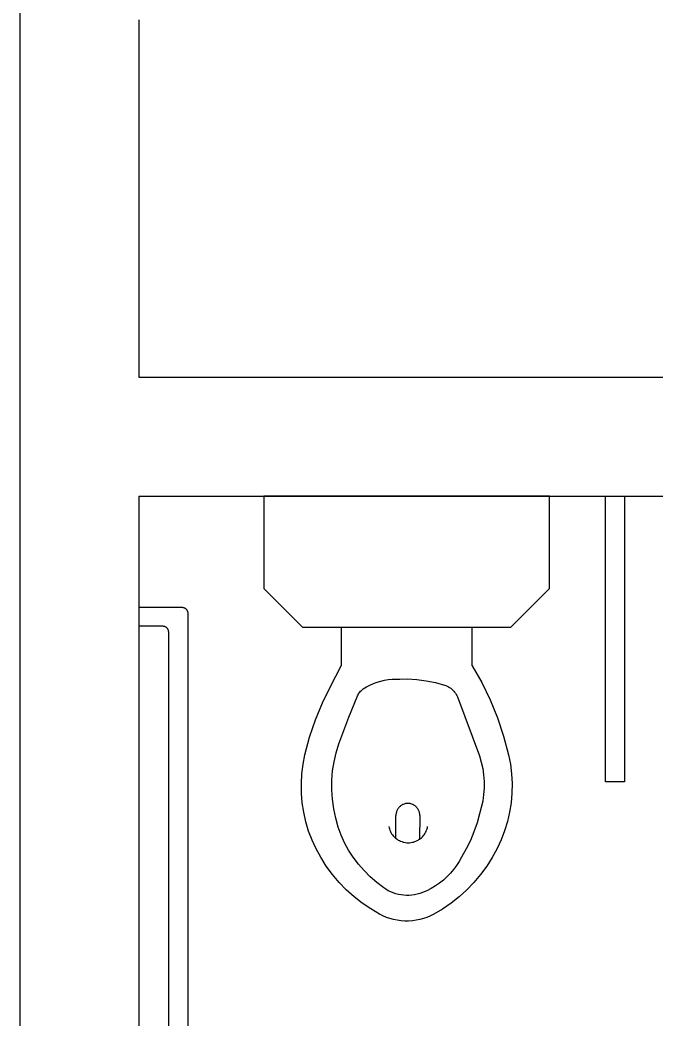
# Model space of a CAD drawing. Extents: x -81148 to 10972, y -53931 to 52487.
# Drawn here: x -28008 to -26939, y 18035 to 19714 of the extents above; entities that cross this region are included whole.
import ezdxf

# ---------------------------------------------------------------- set-up
doc = ezdxf.new("R2010")
doc.units = 0
doc.layers.get('0').update_dxf_attribs({"linetype": 'CONTINUOUS'})

msp = doc.modelspace()

# ---------------------------------------------------------------- linework, layer by layer
for p, q in [((-28007.9, 21313.6), (-28007.9, 19013.6)), ((-27807.9, 19713.6), (-27807.9, 19113.6)), ((-27807.9, 19113.6), (-24507.9, 19113.6)), ((-28007.9, 19013.6), (-28007.9, 16613.6)), ((-27807.9, 18913.6), (-27807.9, 18727.1)), ((-27807.9, 18913.6), (-27023.9, 18913.6)), ((-27117.9, 18913.6), (-27597.9, 18913.6)), ((-27597.9, 18913.6), (-27597.9, 18758.6)), ((-27117.9, 18758.6), (-27117.9, 18913.6)), ((-27023.9, 18551.6), (-27023.9, 18913.6)), ((-27023.9, 18913.6), (-26991.9, 18913.6)), ((-26991.9, 18913.6), (-26991.9, 18433.6)), ((-26991.9, 18913.6), (-25327.8, 18913.6)), ((-27597.9, 18758.6), (-27532.9, 18693.6)), ((-27182.9, 18693.6), (-27117.9, 18758.6)), ((-27807.9, 18727.1), (-27735.9, 18727.1)), ((-27807.9, 18727.1), (-27807.9, 18695.1)), ((-27735.9, 18727.1), (-27735.3, 18727.1)), ((-27735.3, 18727.1), (-27734.6, 18727)), ((-27734.6, 18727), (-27734, 18726.9)), ((-27734, 18726.9), (-27733.3, 18726.8)), ((-27733.3, 18726.8), (-27732.7, 18726.6)), ((-27732.7, 18726.6), (-27732.1, 18726.3)), ((-27732.1, 18726.3), (-27731.5, 18726.1)), ((-27731.5, 18726.1), (-27730.9, 18725.8)), ((-27730.9, 18725.8), (-27730.4, 18725.4)), ((-27730.4, 18725.4), (-27729.8, 18725)), ((-27729.8, 18725), (-27729.3, 18724.6)), ((-27729.3, 18724.6), (-27728.8, 18724.2)), ((-27728.8, 18724.2), (-27728.4, 18723.7)), ((-27728.4, 18723.7), (-27728, 18723.2)), ((-27728, 18723.2), (-27727.6, 18722.7)), ((-27727.6, 18722.7), (-27727.3, 18722.1)), ((-27727.3, 18722.1), (-27726.9, 18721.5)), ((-27726.9, 18721.5), (-27726.7, 18720.9)), ((-27726.7, 18720.9), (-27726.4, 18720.3)), ((-27726.4, 18720.3), (-27726.3, 18719.7)), ((-27726.3, 18719.7), (-27726.1, 18719.1)), ((-27726.1, 18719.1), (-27726, 18718.4)), ((-27726, 18718.4), (-27725.9, 18717.8)), ((-27725.9, 18717.8), (-27725.9, 18717.1)), ((-27725.9, 18717.1), (-27725.9, 17637.1)), ((-27767.9, 18695.1), (-27807.9, 18695.1)), ((-27807.9, 18695.1), (-27807.9, 17659.1)), ((-27767.3, 18695.1), (-27767.9, 18695.1)), ((-27766.6, 18695), (-27767.3, 18695.1)), ((-27766, 18694.9), (-27766.6, 18695)), ((-27765.3, 18694.8), (-27766, 18694.9)), ((-27764.7, 18694.6), (-27765.3, 18694.8)), ((-27764.1, 18694.3), (-27764.7, 18694.6)), ((-27763.5, 18694.1), (-27764.1, 18694.3)), ((-27762.9, 18693.8), (-27763.5, 18694.1)), ((-27762.4, 18693.4), (-27762.9, 18693.8)), ((-27761.8, 18693), (-27762.4, 18693.4)), ((-27761.3, 18692.6), (-27761.8, 18693)), ((-27760.8, 18692.2), (-27761.3, 18692.6)), ((-27760.4, 18691.7), (-27760.8, 18692.2)), ((-27760, 18691.2), (-27760.4, 18691.7)), ((-27759.6, 18690.7), (-27760, 18691.2)), ((-27759.3, 18690.1), (-27759.6, 18690.7)), ((-27758.9, 18689.5), (-27759.3, 18690.1)), ((-27758.7, 18688.9), (-27758.9, 18689.5)), ((-27758.4, 18688.3), (-27758.7, 18688.9)), ((-27758.3, 18687.7), (-27758.4, 18688.3)), ((-27758.1, 18687.1), (-27758.3, 18687.7)), ((-27758, 18686.4), (-27758.1, 18687.1)), ((-27757.9, 18685.8), (-27758, 18686.4)), ((-27757.9, 18685.1), (-27757.9, 18685.8)), ((-27757.9, 17669.1), (-27757.9, 18685.1)), ((-27532.9, 18693.6), (-27467.9, 18693.6)), ((-27467.9, 18693.6), (-27467.9, 18628.6)), ((-27467.9, 18693.6), (-27247.9, 18693.6)), ((-27247.9, 18628.6), (-27247.9, 18693.6)), ((-27247.9, 18693.6), (-27182.9, 18693.6)), ((-27485.9, 18593.8), (-27467.9, 18628.6)), ((-27247.9, 18628.6), (-27231.8, 18600.4)), ((-27425.4, 18593.2), (-27419.7, 18596.3)), ((-27419.7, 18596.3), (-27413.8, 18599)), ((-27413.8, 18599), (-27407.8, 18601.2)), ((-27407.8, 18601.2), (-27401.6, 18603.1)), ((-27401.6, 18603.1), (-27395.3, 18604.5)), ((-27395.3, 18604.5), (-27388.9, 18605.6)), ((-27388.9, 18605.6), (-27382.4, 18606.1)), ((-27382.4, 18606.1), (-27376, 18606.3)), ((-27376, 18606.3), (-27369.5, 18606)), ((-27369.5, 18606), (-27357, 18606.6)), ((-27357, 18606.6), (-27341.1, 18605.8)), ((-27341.1, 18605.8), (-27325.2, 18603.7)), ((-27325.2, 18603.7), (-27309.6, 18600.5)), ((-27309.6, 18600.5), (-27294.2, 18596.2)), ((-27294.2, 18596.2), (-27292, 18595.4)), ((-27292, 18595.4), (-27289.9, 18594.5)), ((-27289.9, 18594.5), (-27287.9, 18593.5)), ((-27231.8, 18600.4), (-27217.6, 18571.3)), ((-27499.5, 18566.3), (-27485.9, 18593.8)), ((-27441.2, 18576.6), (-27440.5, 18578.3)), ((-27440.5, 18578.3), (-27439.7, 18580)), ((-27439.7, 18580), (-27438.8, 18581.7)), ((-27438.8, 18581.7), (-27437.7, 18583.2)), ((-27437.7, 18583.2), (-27436.5, 18584.7)), ((-27436.5, 18584.7), (-27435.3, 18586.1)), ((-27435.3, 18586.1), (-27433.9, 18587.5)), ((-27433.9, 18587.5), (-27432.4, 18588.7)), ((-27432.4, 18588.7), (-27430.9, 18589.8)), ((-27430.9, 18589.8), (-27425.4, 18593.2)), ((-27287.9, 18593.5), (-27285.9, 18592.3)), ((-27285.9, 18592.3), (-27284, 18590.9)), ((-27284, 18590.9), (-27282.2, 18589.5)), ((-27282.2, 18589.5), (-27280.5, 18587.9)), ((-27280.5, 18587.9), (-27278.9, 18586.3)), ((-27278.9, 18586.3), (-27277.5, 18584.5)), ((-27277.5, 18584.5), (-27276.1, 18582.6)), ((-27276.1, 18582.6), (-27274.9, 18580.7)), ((-27274.9, 18580.7), (-27273.8, 18578.7)), ((-27273.8, 18578.7), (-27272.8, 18576.6)), ((-27511.3, 18538), (-27499.5, 18566.3)), ((-27455, 18542.2), (-27441.2, 18576.6)), ((-27272.8, 18576.6), (-27235.6, 18477.5)), ((-27217.6, 18571.3), (-27205.3, 18541.4)), ((-27023.9, 18433.6), (-27023.9, 18551.6)), ((-27521.1, 18508.9), (-27511.3, 18538)), ((-27472.2, 18497.8), (-27455, 18542.2)), ((-27205.3, 18541.4), (-27195, 18510.6)), ((-27195, 18510.6), (-27186.8, 18479.3)), ((-27529, 18479.3), (-27521.1, 18508.9)), ((-27476.7, 18482.8), (-27472.2, 18497.8)), ((-27532.1, 18463.4), (-27529, 18479.3)), ((-27480.1, 18467.6), (-27476.7, 18482.8)), ((-27235.6, 18477.5), (-27232.5, 18467)), ((-27186.8, 18479.3), (-27183.7, 18463.4)), ((-27534.1, 18447.3), (-27532.1, 18463.4)), ((-27482.4, 18452.1), (-27480.1, 18467.6)), ((-27232.5, 18467), (-27230.2, 18456.2)), ((-27183.7, 18463.4), (-27181.8, 18447.3)), ((-27535, 18431), (-27534.1, 18447.3)), ((-27483.6, 18436.6), (-27482.4, 18452.1)), ((-27230.2, 18456.2), (-27228.6, 18445.4)), ((-27228.6, 18445.4), (-27227.8, 18434.4)), ((-27181.8, 18447.3), (-27180.9, 18431.2)), ((-27534.8, 18414.8), (-27535, 18431)), ((-27483.7, 18420.5), (-27483.6, 18436.6)), ((-27227.8, 18434.4), (-27227.8, 18423.4)), ((-27180.9, 18431.2), (-27181.2, 18415)), ((-26991.9, 18433.6), (-27023.9, 18433.6)), ((-27533.4, 18398.6), (-27534.8, 18414.8)), ((-27482.7, 18404.5), (-27483.7, 18420.5)), ((-27228.6, 18412.5), (-27230.2, 18401.6)), ((-27227.8, 18423.4), (-27228.6, 18412.5)), ((-27181.2, 18415), (-27182.6, 18398.8)), ((-27530.9, 18382.6), (-27533.4, 18398.6)), ((-27480.5, 18388.6), (-27482.7, 18404.5)), ((-27368.1, 18393.4), (-27369.1, 18392.6)), ((-27367.1, 18394.2), (-27368.1, 18393.4)), ((-27365.9, 18394.9), (-27367.1, 18394.2)), ((-27364.8, 18395.5), (-27365.9, 18394.9)), ((-27363.6, 18396), (-27364.8, 18395.5)), ((-27362.4, 18396.5), (-27363.6, 18396)), ((-27361.1, 18396.9), (-27362.4, 18396.5)), ((-27359.8, 18397.2), (-27361.1, 18396.9)), ((-27358.6, 18397.4), (-27359.8, 18397.2)), ((-27357.2, 18397.5), (-27358.6, 18397.4)), ((-27355.9, 18397.5), (-27357.2, 18397.5)), ((-27354.6, 18397.5), (-27355.9, 18397.5)), ((-27353.3, 18397.4), (-27354.6, 18397.5)), ((-27352, 18397.2), (-27353.3, 18397.4)), ((-27350.8, 18396.9), (-27352, 18397.2)), ((-27349.5, 18396.5), (-27350.8, 18396.9)), ((-27348.3, 18396), (-27349.5, 18396.5)), ((-27347.1, 18395.5), (-27348.3, 18396)), ((-27345.9, 18394.9), (-27347.1, 18395.5)), ((-27344.8, 18394.2), (-27345.9, 18394.9)), ((-27343.8, 18393.4), (-27344.8, 18394.2)), ((-27342.8, 18392.6), (-27343.8, 18393.4)), ((-27230.2, 18401.6), (-27232.5, 18390.8)), ((-27182.6, 18398.8), (-27185.1, 18382.9)), ((-27527.3, 18366.7), (-27530.9, 18382.6)), ((-27477.3, 18372.9), (-27480.5, 18388.6)), ((-27375.8, 18380.2), (-27375.9, 18378.9)), ((-27375.9, 18378.9), (-27375.9, 18377.5)), ((-27375.9, 18341.8), (-27375.9, 18377.5)), ((-27375.6, 18381.4), (-27375.8, 18380.2)), ((-27375.3, 18382.7), (-27375.6, 18381.4)), ((-27374.9, 18384), (-27375.3, 18382.7)), ((-27374.4, 18385.2), (-27374.9, 18384)), ((-27373.9, 18386.4), (-27374.4, 18385.2)), ((-27373.3, 18387.5), (-27373.9, 18386.4)), ((-27372.6, 18388.7), (-27373.3, 18387.5)), ((-27371.8, 18389.7), (-27372.6, 18388.7)), ((-27371, 18390.7), (-27371.8, 18389.7)), ((-27370.1, 18391.7), (-27371, 18390.7)), ((-27369.1, 18392.6), (-27370.1, 18391.7)), ((-27341.8, 18391.7), (-27342.8, 18392.6)), ((-27340.9, 18390.7), (-27341.8, 18391.7)), ((-27340.1, 18389.7), (-27340.9, 18390.7)), ((-27339.3, 18388.7), (-27340.1, 18389.7)), ((-27338.6, 18387.5), (-27339.3, 18388.7)), ((-27338, 18386.4), (-27338.6, 18387.5)), ((-27337.5, 18385.2), (-27338, 18386.4)), ((-27337, 18384), (-27337.5, 18385.2)), ((-27336.6, 18382.7), (-27337, 18384)), ((-27336.3, 18381.4), (-27336.6, 18382.7)), ((-27335.9, 18377.5), (-27336.5, 18337.4)), ((-27336.1, 18380.2), (-27336.3, 18381.4)), ((-27336, 18378.9), (-27336.1, 18380.2)), ((-27335.9, 18377.5), (-27336, 18378.9)), ((-27235.6, 18380.3), (-27239.7, 18365)), ((-27232.5, 18390.8), (-27235.6, 18380.3)), ((-27185.1, 18382.9), (-27188.7, 18367.1)), ((-27522.7, 18351.2), (-27527.3, 18366.7)), ((-27473, 18357.5), (-27477.3, 18372.9)), ((-27239.7, 18365), (-27244.8, 18349.9)), ((-27188.7, 18367.1), (-27193.4, 18351.6)), ((-27516.9, 18336), (-27522.7, 18351.2)), ((-27468.3, 18344.3), (-27473, 18357.5)), ((-27462.5, 18331.5), (-27468.3, 18344.3)), ((-27388, 18358.9), (-27387.5, 18356.8)), ((-27387.5, 18356.8), (-27386.9, 18354.7)), ((-27386.9, 18354.7), (-27386.2, 18352.6)), ((-27386.2, 18352.6), (-27385.3, 18350.6)), ((-27385.3, 18350.6), (-27384.3, 18348.6)), ((-27384.3, 18348.6), (-27383.2, 18346.7)), ((-27383.2, 18346.7), (-27381.9, 18344.9)), ((-27381.9, 18344.9), (-27380.5, 18343.2)), ((-27380.5, 18343.2), (-27379.1, 18341.6)), ((-27331.6, 18341.6), (-27330.1, 18343.2)), ((-27330.1, 18343.2), (-27328.7, 18344.9)), ((-27328.7, 18344.9), (-27327.5, 18346.7)), ((-27327.5, 18346.7), (-27326.3, 18348.6)), ((-27326.3, 18348.6), (-27325.3, 18350.6)), ((-27325.3, 18350.6), (-27324.5, 18352.6)), ((-27324.5, 18352.6), (-27323.7, 18354.7)), ((-27323.7, 18354.7), (-27323.1, 18356.8)), ((-27323.1, 18356.8), (-27322.7, 18358.9)), ((-27244.8, 18349.9), (-27250.9, 18335.3)), ((-27193.4, 18351.6), (-27199.1, 18336.4)), ((-27510.2, 18321.3), (-27516.9, 18336)), ((-27455.8, 18319.1), (-27462.5, 18331.5)), ((-27379.1, 18341.6), (-27377.5, 18340)), ((-27377.5, 18340), (-27375.9, 18338.7)), ((-27375.9, 18338.7), (-27375.9, 18341.8)), ((-27375.9, 18338.7), (-27375.8, 18338.6)), ((-27375.8, 18338.6), (-27374, 18337.3)), ((-27374, 18337.3), (-27372.1, 18336.1)), ((-27372.1, 18336.1), (-27370.2, 18335.1)), ((-27370.2, 18335.1), (-27368.2, 18334.2)), ((-27368.2, 18334.2), (-27366.1, 18333.4)), ((-27366.1, 18333.4), (-27364, 18332.7)), ((-27364, 18332.7), (-27361.9, 18332.2)), ((-27361.9, 18332.2), (-27359.7, 18331.8)), ((-27359.7, 18331.8), (-27357.5, 18331.6)), ((-27357.5, 18331.6), (-27355.3, 18331.6)), ((-27355.3, 18331.6), (-27353.1, 18331.6)), ((-27353.1, 18331.6), (-27350.9, 18331.8)), ((-27350.9, 18331.8), (-27348.8, 18332.2)), ((-27348.8, 18332.2), (-27346.6, 18332.7)), ((-27346.6, 18332.7), (-27344.5, 18333.4)), ((-27344.5, 18333.4), (-27342.4, 18334.2)), ((-27342.4, 18334.2), (-27340.4, 18335.1)), ((-27340.4, 18335.1), (-27338.5, 18336.1)), ((-27338.5, 18336.1), (-27336.7, 18337.3)), ((-27336.7, 18337.3), (-27336.5, 18337.4)), ((-27336.5, 18337.4), (-27334.9, 18338.6)), ((-27334.9, 18338.6), (-27333.2, 18340)), ((-27333.2, 18340), (-27331.6, 18341.6)), ((-27250.9, 18335.3), (-27258, 18321.1)), ((-27199.1, 18336.4), (-27205.9, 18321.7)), ((-27502.4, 18307), (-27510.2, 18321.3)), ((-27448.1, 18307.4), (-27455.8, 18319.1)), ((-27258, 18321.1), (-27266, 18307.4)), ((-27205.9, 18321.7), (-27214.1, 18306.5)), ((-27493, 18292.3), (-27502.4, 18307)), ((-27482.7, 18278.3), (-27493, 18292.3)), ((-27439.2, 18295.7), (-27448.1, 18307.4)), ((-27429.6, 18284.7), (-27439.2, 18295.7)), ((-27274.3, 18293.2), (-27279.2, 18286.6)), ((-27269.9, 18300.1), (-27274.3, 18293.2)), ((-27266, 18307.4), (-27269.9, 18300.1)), ((-27214.1, 18306.5), (-27223.4, 18291.9)), ((-27471.5, 18265), (-27482.7, 18278.3)), ((-27419.2, 18274.4), (-27429.6, 18284.7)), ((-27284.5, 18280.3), (-27290.2, 18274.3)), ((-27279.2, 18286.6), (-27284.5, 18280.3)), ((-27233.6, 18278), (-27244.8, 18264.8)), ((-27223.4, 18291.9), (-27233.6, 18278)), ((-27459.4, 18252.5), (-27471.5, 18265)), ((-27408.2, 18264.7), (-27419.2, 18274.4)), ((-27396.6, 18255.8), (-27408.2, 18264.7)), ((-27309.5, 18259), (-27316.6, 18254.7)), ((-27302.7, 18263.6), (-27309.5, 18259)), ((-27296.3, 18268.8), (-27302.7, 18263.6)), ((-27290.2, 18274.3), (-27296.3, 18268.8)), ((-27244.8, 18264.8), (-27256.8, 18252.3)), ((-27446.4, 18240.9), (-27459.4, 18252.5)), ((-27392.8, 18253.3), (-27396.6, 18255.8)), ((-27388.8, 18251), (-27392.8, 18253.3)), ((-27384.7, 18249.1), (-27388.8, 18251)), ((-27380.5, 18247.3), (-27384.7, 18249.1)), ((-27376.2, 18245.9), (-27380.5, 18247.3)), ((-27371.8, 18244.7), (-27376.2, 18245.9)), ((-27367.3, 18243.9), (-27371.8, 18244.7)), ((-27362.8, 18243.3), (-27367.3, 18243.9)), ((-27358.2, 18243.1), (-27362.8, 18243.3)), ((-27353.7, 18243.1), (-27358.2, 18243.1)), ((-27349.1, 18243.4), (-27353.7, 18243.1)), ((-27344.6, 18244.1), (-27349.1, 18243.4)), ((-27340.1, 18245), (-27344.6, 18244.1)), ((-27335.8, 18246.2), (-27340.1, 18245)), ((-27331.5, 18247.8), (-27335.8, 18246.2)), ((-27323.9, 18251), (-27331.5, 18247.8)), ((-27316.6, 18254.7), (-27323.9, 18251)), ((-27256.8, 18252.3), (-27269.6, 18240.7)), ((-27432.8, 18230.1), (-27446.4, 18240.9)), ((-27418.4, 18220.3), (-27432.8, 18230.1)), ((-27283.2, 18230), (-27297.5, 18220.2)), ((-27269.6, 18240.7), (-27283.2, 18230)), ((-27403.4, 18211.5), (-27418.4, 18220.3)), ((-27397.8, 18208.6), (-27403.4, 18211.5)), ((-27391.9, 18206.2), (-27397.8, 18208.6)), ((-27318.1, 18208.6), (-27323.9, 18206.2)), ((-27312.4, 18211.5), (-27318.1, 18208.6)), ((-27297.5, 18220.2), (-27312.4, 18211.5)), ((-27386, 18204.1), (-27391.9, 18206.2)), ((-27379.9, 18202.4), (-27386, 18204.1)), ((-27373.7, 18201.2), (-27379.9, 18202.4)), ((-27367.4, 18200.3), (-27373.7, 18201.2)), ((-27361.1, 18199.9), (-27367.4, 18200.3)), ((-27354.8, 18199.9), (-27361.1, 18199.9)), ((-27348.4, 18200.3), (-27354.8, 18199.9)), ((-27342.2, 18201.2), (-27348.4, 18200.3)), ((-27336, 18202.4), (-27342.2, 18201.2)), ((-27329.9, 18204.1), (-27336, 18202.4)), ((-27323.9, 18206.2), (-27329.9, 18204.1))]:
    msp.add_line(p, q)

doc.saveas('drawing.dxf')
